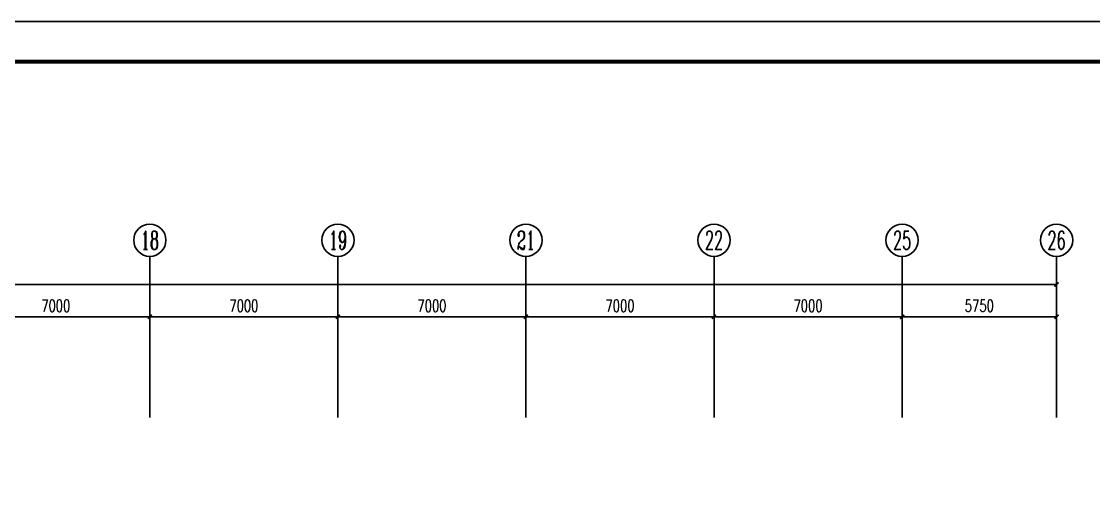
# Model space of a CAD drawing. Extents: x 101023 to 279373, y -114511 to 293844.
# Drawn here: x 201701 to 241606, y 145966 to 163588 of the extents above; entities that cross this region are included whole.
import ezdxf
from ezdxf.enums import TextEntityAlignment as Align

# ---------------------------------------------------------------- set-up
doc = ezdxf.new("R2010")
doc.units = 0
doc.header["$LTSCALE"] = 1000
doc.header["$MEASUREMENT"] = 0
for name, color, linetype in [('AXIS', 3, 'Continuous'), ('AXIS_TEXT', 7, 'Continuous'), ('BTTK', 7, 'Continuous'), ('PUB_TITLE', 7, 'Continuous'), ('STAIR', 2, 'Continuous'), ('WALL', 2, 'Continuous')]:
    doc.layers.add(name, color=color, linetype=linetype)
doc.styles.add('_TCH_AXIS', font='COMPLEX', dxfattribs={"bigfont": 'GBCBIG'})
doc.styles.add('_TCH_DIM_T3', font='SIMPLEX', dxfattribs={"width": 0.705882, "bigfont": 'GBCBIG'})
doc.styles.add('COMPLEX', font='COMPLEX')
doc.styles.add('HZ(TK)', font='geniso.shx', dxfattribs={"width": 0.9, "bigfont": 'hztxt.shx'})
doc.dimstyles.new('_TCH_ARCH&&150', dxfattribs={"dimtxt": 446.25, "dimasz": 150, "dimexe": 375, "dimexo": 450, "dimgap": 189.375, "dimtad": 1, "dimdec": 0, "dimzin": 0, "dimdsep": 46, "dimtxsty": '_TCH_DIM_T3', "dimblk": 'ARCHTICK', "dimcen": 0.09, "dimclrt": 7, "dimazin": 2, "dimtfac": 1, "dimtdec": 0, "dimtix": 1, "dimtmove": 2, "dimatfit": 3, "dimfxl": 1, "dimtolj": 1, "dimtzin": 0, "dimarcsym": 0})

# ---------------------------------------------------------------- blocks, each defined once
blk = doc.blocks.new('vhtemplate_2020年新竖式图框_A0')
at = {"layer": 'PUB_TITLE', "color": 7}
blk.add_lwpolyline([(0, 0), (1189, 0), (1189, 841), (0, 841)], close=True, dxfattribs=at)
at = {"layer": 'PUB_TITLE', "const_width": 1}
blk.add_lwpolyline([(25, 10), (1179, 10), (1179, 831), (25, 831)], close=True, dxfattribs=at)
at = {"layer": 'BTTK', "color": 4, "style": 'HZ(TK)', "width": 0.9}
for tag, p in [('合作单位', (1144, 743.5)), ('建设单位', (1144, 209.5)), ('工程名称', (1144, 176.5)), ('子项名称', (1154, 160)), ('图纸名称', (1144, 141))]:
    blk.add_attdef(tag, text='', height=3.5, dxfattribs=at).set_placement(p, align=Align.MIDDLE_CENTER)
for tag, p in [('注册证书号', (1156.5, 309.01)), ('注册印章号', (1156.5, 301.01)), ('设计号', (1154, 193)), ('图别', (1137.75, 34)), ('图号', (1170.25, 34)), ('版本号', (1137.75, 26)), ('日期', (1170.25, 26))]:
    blk.add_attdef(tag, text='', height=3.5, dxfattribs=at).set_placement(p, align=Align.MIDDLE)
blk = doc.blocks.new('_AXISO')
blk.add_circle((0, 0), 0.5)
at = {"layer": 'AXIS_TEXT', "style": 'COMPLEX', "width": 1.041667}
blk.add_attdef('A', text='', height=0.56, dxfattribs=at).set_placement((-0.25, -0.28), (0.25, -0.28), align=Align.FIT)
blk = doc.blocks.new('_ArchTick')
at = {"color": 0, "linetype": 'ByBlock', "const_width": 0.4}
blk.add_lwpolyline([(-0.5, -0.5), (0.5, 0.5)], dxfattribs=at)
blk = doc.blocks.new('*D109')
at = {"layer": 'AXIS', "color": 0, "lineweight": -2, "transparency": 16777216}
for p, q in [((926858, 866392), (926858, 871267)), ((1041608, 866392), (1041608, 871267)), ((926858, 870892), (1041608, 870892))]:
    blk.add_line(p, q, dxfattribs=at)
at = {"layer": 'Defpoints', "color": 0, "transparency": 16777216}
for p in [(1041608, 870892), (926858, 865942), (1041608, 865942)]:
    blk.add_point(p, dxfattribs=at)
at = {"layer": 'AXIS', "color": 0, "lineweight": -2, "transparency": 16777216, "xscale": 150, "yscale": 150, "zscale": 150, "rotation": 180}
blk.add_blockref('_ArchTick', (926858, 870892), dxfattribs=at)
at = {"layer": 'AXIS', "color": 0, "lineweight": -2, "transparency": 16777216, "xscale": 150, "yscale": 150, "zscale": 150}
blk.add_blockref('_ArchTick', (1041608, 870892), dxfattribs=at)
at = {"layer": 'AXIS', "color": 7, "transparency": 16777216, "insert": (984233, 871305), "char_height": 446.2, "attachment_point": 5, "style": '_TCH_DIM_T3'}
blk.add_mtext('\\A1;114750', dxfattribs=at)
blk = doc.blocks.new('*D122')
at = {"layer": 'AXIS', "color": 0, "lineweight": -2, "transparency": 16777216}
for p, q in [((1000858, 866392), (1000858, 870067)), ((1007858, 866392), (1007858, 870067)), ((1000858, 869692), (1007858, 869692))]:
    blk.add_line(p, q, dxfattribs=at)
at = {"layer": 'Defpoints', "color": 0, "transparency": 16777216}
for p in [(1007858, 869692), (1000858, 865942), (1007858, 865942)]:
    blk.add_point(p, dxfattribs=at)
at = {"layer": 'AXIS', "color": 0, "lineweight": -2, "transparency": 16777216, "xscale": 150, "yscale": 150, "zscale": 150, "rotation": 180}
blk.add_blockref('_ArchTick', (1000858, 869692), dxfattribs=at)
at = {"layer": 'AXIS', "color": 0, "lineweight": -2, "transparency": 16777216, "xscale": 150, "yscale": 150, "zscale": 150}
blk.add_blockref('_ArchTick', (1007858, 869692), dxfattribs=at)
at = {"layer": 'AXIS', "color": 7, "transparency": 16777216, "insert": (1004358, 870105), "char_height": 446.2, "attachment_point": 5, "style": '_TCH_DIM_T3'}
blk.add_mtext('\\A1;7000', dxfattribs=at)
blk = doc.blocks.new('*D123')
at = {"layer": 'AXIS', "color": 0, "lineweight": -2, "transparency": 16777216}
for p, q in [((1007858, 866392), (1007858, 870067)), ((1014858, 866392), (1014858, 870067)), ((1007858, 869692), (1014858, 869692))]:
    blk.add_line(p, q, dxfattribs=at)
at = {"layer": 'Defpoints', "color": 0, "transparency": 16777216}
for p in [(1014858, 869692), (1007858, 865942), (1014858, 865942)]:
    blk.add_point(p, dxfattribs=at)
at = {"layer": 'AXIS', "color": 0, "lineweight": -2, "transparency": 16777216, "xscale": 150, "yscale": 150, "zscale": 150, "rotation": 180}
blk.add_blockref('_ArchTick', (1007858, 869692), dxfattribs=at)
at = {"layer": 'AXIS', "color": 0, "lineweight": -2, "transparency": 16777216, "xscale": 150, "yscale": 150, "zscale": 150}
blk.add_blockref('_ArchTick', (1014858, 869692), dxfattribs=at)
at = {"layer": 'AXIS', "color": 7, "transparency": 16777216, "insert": (1011358, 870105), "char_height": 446.2, "attachment_point": 5, "style": '_TCH_DIM_T3'}
blk.add_mtext('\\A1;7000', dxfattribs=at)
blk = doc.blocks.new('*D124')
at = {"layer": 'AXIS', "color": 0, "lineweight": -2, "transparency": 16777216}
for p, q in [((1014858, 866392), (1014858, 870067)), ((1021858, 866392), (1021858, 870067)), ((1014858, 869692), (1021858, 869692))]:
    blk.add_line(p, q, dxfattribs=at)
at = {"layer": 'Defpoints', "color": 0, "transparency": 16777216}
for p in [(1021858, 869692), (1014858, 865942), (1021858, 865942)]:
    blk.add_point(p, dxfattribs=at)
at = {"layer": 'AXIS', "color": 0, "lineweight": -2, "transparency": 16777216, "xscale": 150, "yscale": 150, "zscale": 150, "rotation": 180}
blk.add_blockref('_ArchTick', (1014858, 869692), dxfattribs=at)
at = {"layer": 'AXIS', "color": 0, "lineweight": -2, "transparency": 16777216, "xscale": 150, "yscale": 150, "zscale": 150}
blk.add_blockref('_ArchTick', (1021858, 869692), dxfattribs=at)
at = {"layer": 'AXIS', "color": 7, "transparency": 16777216, "insert": (1018358, 870105), "char_height": 446.2, "attachment_point": 5, "style": '_TCH_DIM_T3'}
blk.add_mtext('\\A1;7000', dxfattribs=at)
blk = doc.blocks.new('*D125')
at = {"layer": 'AXIS', "color": 0, "lineweight": -2, "transparency": 16777216}
for p, q in [((1021858, 866392), (1021858, 870067)), ((1028858, 866392), (1028858, 870067)), ((1021858, 869692), (1028858, 869692))]:
    blk.add_line(p, q, dxfattribs=at)
at = {"layer": 'Defpoints', "color": 0, "transparency": 16777216}
for p in [(1028858, 869692), (1021858, 865942), (1028858, 865942)]:
    blk.add_point(p, dxfattribs=at)
at = {"layer": 'AXIS', "color": 0, "lineweight": -2, "transparency": 16777216, "xscale": 150, "yscale": 150, "zscale": 150, "rotation": 180}
blk.add_blockref('_ArchTick', (1021858, 869692), dxfattribs=at)
at = {"layer": 'AXIS', "color": 0, "lineweight": -2, "transparency": 16777216, "xscale": 150, "yscale": 150, "zscale": 150}
blk.add_blockref('_ArchTick', (1028858, 869692), dxfattribs=at)
at = {"layer": 'AXIS', "color": 7, "transparency": 16777216, "insert": (1025358, 870105), "char_height": 446.2, "attachment_point": 5, "style": '_TCH_DIM_T3'}
blk.add_mtext('\\A1;7000', dxfattribs=at)
blk = doc.blocks.new('*D126')
at = {"layer": 'AXIS', "color": 0, "lineweight": -2, "transparency": 16777216}
for p, q in [((1028858, 866392), (1028858, 870067)), ((1035858, 866392), (1035858, 870067)), ((1028858, 869692), (1035858, 869692))]:
    blk.add_line(p, q, dxfattribs=at)
at = {"layer": 'Defpoints', "color": 0, "transparency": 16777216}
for p in [(1035858, 869692), (1028858, 865942), (1035858, 865942)]:
    blk.add_point(p, dxfattribs=at)
at = {"layer": 'AXIS', "color": 0, "lineweight": -2, "transparency": 16777216, "xscale": 150, "yscale": 150, "zscale": 150, "rotation": 180}
blk.add_blockref('_ArchTick', (1028858, 869692), dxfattribs=at)
at = {"layer": 'AXIS', "color": 0, "lineweight": -2, "transparency": 16777216, "xscale": 150, "yscale": 150, "zscale": 150}
blk.add_blockref('_ArchTick', (1035858, 869692), dxfattribs=at)
at = {"layer": 'AXIS', "color": 7, "transparency": 16777216, "insert": (1032358, 870105), "char_height": 446.2, "attachment_point": 5, "style": '_TCH_DIM_T3'}
blk.add_mtext('\\A1;7000', dxfattribs=at)
blk = doc.blocks.new('*D127')
at = {"layer": 'AXIS', "color": 0, "lineweight": -2, "transparency": 16777216}
for p, q in [((1035858, 866392), (1035858, 870067)), ((1041608, 866392), (1041608, 870067)), ((1035858, 869692), (1041608, 869692))]:
    blk.add_line(p, q, dxfattribs=at)
at = {"layer": 'Defpoints', "color": 0, "transparency": 16777216}
for p in [(1041608, 869692), (1035858, 865942), (1041608, 865942)]:
    blk.add_point(p, dxfattribs=at)
at = {"layer": 'AXIS', "color": 0, "lineweight": -2, "transparency": 16777216, "xscale": 150, "yscale": 150, "zscale": 150, "rotation": 180}
blk.add_blockref('_ArchTick', (1035858, 869692), dxfattribs=at)
at = {"layer": 'AXIS', "color": 0, "lineweight": -2, "transparency": 16777216, "xscale": 150, "yscale": 150, "zscale": 150}
blk.add_blockref('_ArchTick', (1041608, 869692), dxfattribs=at)
at = {"layer": 'AXIS', "color": 7, "transparency": 16777216, "insert": (1038733, 870105), "char_height": 446.2, "attachment_point": 5, "style": '_TCH_DIM_T3'}
blk.add_mtext('\\A1;5750', dxfattribs=at)
blk = doc.blocks.new('ERT')
at = {"layer": 'AXIS'}
for p, q in [((1007858.2, 865942.1), (1007858.2, 871942.1)), ((1014858.2, 865942.1), (1014858.2, 871942.1)), ((1021858.2, 865942.1), (1021858.2, 871942.1)), ((1028858.2, 865942.1), (1028858.2, 871942.1)), ((1035858.2, 865942.1), (1035858.2, 871942.1)), ((1041608.2, 865942.1), (1041608.2, 871942.1))]:
    blk.add_line(p, q, dxfattribs=at)
ref = blk.add_blockref('_AXISO', (1007858.2, 872542.1), dxfattribs=dict(at, xscale=1200, yscale=1200, zscale=1200))
ref.add_attrib('A', '18', dxfattribs={"layer": 'AXIS_TEXT', "height": 678.82, "style": '_TCH_AXIS', "width": 0.724138}).set_placement((1007518.8, 872202.7), (1008197.6, 872202.7), align=Align.FIT)
ref = blk.add_blockref('_AXISO', (1014858.2, 872542.1), dxfattribs=dict(at, xscale=1200, yscale=1200, zscale=1200))
ref.add_attrib('A', '19', dxfattribs={"layer": 'AXIS_TEXT', "height": 678.82, "style": '_TCH_AXIS', "width": 0.724138}).set_placement((1014518.8, 872202.7), (1015197.6, 872202.7), align=Align.FIT)
ref = blk.add_blockref('_AXISO', (1021858.2, 872542.1), dxfattribs=dict(at, xscale=1200, yscale=1200, zscale=1200))
ref.add_attrib('A', '21', dxfattribs={"layer": 'AXIS_TEXT', "height": 678.82, "style": '_TCH_AXIS', "width": 0.724138}).set_placement((1021518.8, 872202.7), (1022197.6, 872202.7), align=Align.FIT)
ref = blk.add_blockref('_AXISO', (1028858.2, 872542.1), dxfattribs=dict(at, xscale=1200, yscale=1200, zscale=1200))
ref.add_attrib('A', '22', dxfattribs={"layer": 'AXIS_TEXT', "height": 678.82, "style": '_TCH_AXIS', "width": 0.617647}).set_placement((1028518.8, 872202.7), (1029197.6, 872202.7), align=Align.FIT)
ref = blk.add_blockref('_AXISO', (1035858.2, 872542.1), dxfattribs=dict(at, xscale=1200, yscale=1200, zscale=1200))
ref.add_attrib('A', '25', dxfattribs={"layer": 'AXIS_TEXT', "height": 678.82, "style": '_TCH_AXIS', "width": 0.617647}).set_placement((1035518.8, 872202.7), (1036197.6, 872202.7), align=Align.FIT)
ref = blk.add_blockref('_AXISO', (1041608.2, 872542.1), dxfattribs=dict(at, xscale=1200, yscale=1200, zscale=1200))
ref.add_attrib('A', '26', dxfattribs={"layer": 'AXIS_TEXT', "height": 678.82, "style": '_TCH_AXIS', "width": 0.617647}).set_placement((1041268.8, 872202.7), (1041947.6, 872202.7), align=Align.FIT)
for p1, p2, distance, picture, middle in [((926858.2, 865942.1), (1041608.2, 865942.1), 4950, '*D109', (984233.2, 871304.6)), ((1000858.2, 865942.1), (1007858.2, 865942.1), 3750, '*D122', (1004358.2, 870104.6)), ((1007858.2, 865942.1), (1014858.2, 865942.1), 3750, '*D123', (1011358.2, 870104.6)), ((1014858.2, 865942.1), (1021858.2, 865942.1), 3750, '*D124', (1018358.2, 870104.6)), ((1021858.2, 865942.1), (1028858.2, 865942.1), 3750, '*D125', (1025358.2, 870104.6)), ((1028858.2, 865942.1), (1035858.2, 865942.1), 3750, '*D126', (1032358.2, 870104.6)), ((1035858.2, 865942.1), (1041608.2, 865942.1), 3750, '*D127', (1038733.2, 870104.6))]:
    dim = blk.add_aligned_dim(p1=p1, p2=p2, distance=distance, dimstyle='_TCH_ARCH&&150', dxfattribs=at)
    dim.commit()
    dim.dimension.update_dxf_attribs({"geometry": picture, "text_midpoint": middle})
blk = doc.blocks.new('A$C54854E18')
at = {"layer": 'WALL'}
blk.add_blockref('ERT', (-917658.2, -764386.5), dxfattribs=at)

msp = doc.modelspace()

# ---------------------------------------------------------------- block references
at = {"layer": 'STAIR'}
msp.add_blockref('A$C54854E18', (116280, 47283), dxfattribs=at)
at = {"layer": 'WALL', "xscale": 150, "yscale": 150, "zscale": 150}
msp.add_blockref('vhtemplate_2020年新竖式图框_A0', (101023, 37438), dxfattribs=at)

doc.saveas('drawing.dxf')
